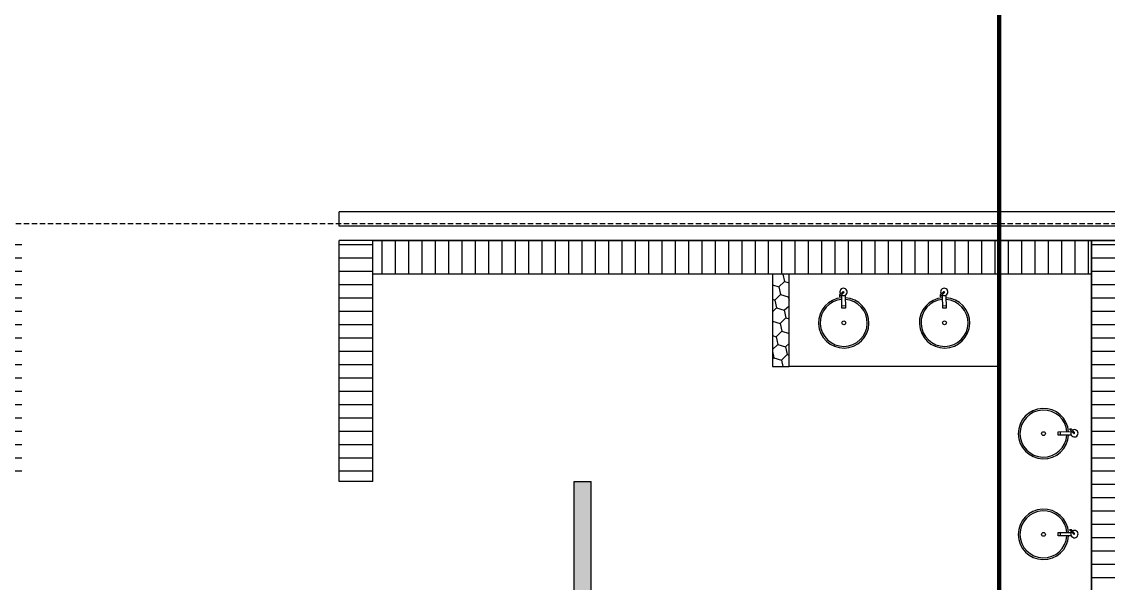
# Model space of a CAD drawing. Header units: millimetres. Extents: x 1478096 to 1808313, y 619971 to 762366.
# Drawn here: x 1551125 to 1557595, y 652527 to 655871 of the extents above; entities that cross this region are included whole.
import ezdxf

# ---------------------------------------------------------------- set-up
doc = ezdxf.new("R2010")
doc.units = ezdxf.units.MM
doc.header["$LTSCALE"] = 10
for name, pattern in [('CENTERX2', [4, 2.5, -0.5, 0.5, -0.5]), ('CONTINOUS', [0]), ('HIDDEN2', [4.7625, 3.175, -1.5875])]:
    doc.linetypes.add(name, pattern=pattern)
for name, color, linetype in [('A-HATCH-MAMPOSTERIA', 104, 'Continuous'), ('COSTAN-CAM-EJES', 251, 'CENTERX2'), ('DC-ARQ-DEFENSA', 164, 'CONTINOUS'), ('DC-ARQ-EQUIP. SANITARIO', 40, 'Continuous'), ('DC-ARQ-MURO LAD. CERÁMICO', 54, 'Continuous'), ('DC-ARQ-PAINEL DURLOCK', 7, 'Continuous')]:
    doc.layers.add(name, color=color, linetype=linetype)
pattern_1 = [(282.965419, (2668807.066, 1385826.64), (56.2208861, -60.36252), [47.625, -95.25]), (42.965419, (2668807.066, 1385826.64), (24.1650327, 78.8699756), [47.625, -95.25]), (342.965419, (2668807.066, 1385826.64), (80.3859188, 18.5074556), [-95.25, 47.625])]
pattern_2 = [(180, (2668807.07, 1385826.64), (-4e-14, -79.375), [])]

# ---------------------------------------------------------------- blocks, each defined once
blk = doc.blocks.new('RE-PLANTABASE(XREF)$0$Bacha de baño 2 pl')
at = {"layer": 'DC-ARQ-EQUIP. SANITARIO'}
for p, q in [((-0.0036, -0.1597), (-0.0243, -0.1758)), ((-0.0243, -0.1883), (0.0039, -0.1612)), ((-0.0243, -0.1758), (-0.0243, -0.1883)), ((-0.0096, -0.256), (-0.0096, -0.1791)), ((0.0107, -0.1791), (0.0107, -0.256)), ((0.0107, -0.2433), (-0.0096, -0.2433)), ((0.0107, -0.256), (-0.0096, -0.256)), ((0.0107, -0.256), (-0.0096, -0.256))]:
    blk.add_line(p, q, dxfattribs=at)
at = {"layer": 'DC-ARQ-EQUIP. SANITARIO', "color": 252}
blk.add_circle((0, -0.3438), 0.0113, dxfattribs=at)
at = {"layer": 'DC-ARQ-EQUIP. SANITARIO'}
for centre, radius, start, end in [((0, -0.3438), 0.15, 93.65459, 85.91977), ((0.0006, -0.1597), 0.0219, 297.52089, 211.24322), ((0.0006, -0.1597), 0.0219, 232.78732, 242.47911), ((0.0006, -0.1597), 0.0219, 242.47911, 297.52089), ((-0.0015, -0.1689), 0.00944, 54.74702, 102.62448), ((0, -0.3438), 0.14, 93.91603, 85.62778)]:
    blk.add_arc(centre, radius, start, end, dxfattribs=at)

msp = doc.modelspace()

# ---------------------------------------------------------------- hatches: boundary and pattern name
at = {"layer": 'A-HATCH-MAMPOSTERIA'}
h = msp.add_hatch(dxfattribs=at)
h.set_pattern_fill('ANSI31', color=256, scale=25, angle=495, style=0)
h.set_pattern_definition(pattern_2)
h.paths.add_polyline_path([(1553015.033, 651898.302), (1553215.041, 651898.302), (1553215.041, 647468.193), (1553015.033, 647468.193)])
h.paths.add_polyline_path([(1551125.043, 651898.32), (1550925.043, 651898.32), (1550925.02, 647468.179), (1551125.02, 647468.179)])
h.paths.add_polyline_path([(1553215.027, 653133.22), (1553015.031, 653133.22), (1553015.028, 654568.148), (1553215.027, 654568.148)])
h.paths.add_polyline_path([(1550925.009, 653133.22), (1551125.009, 653133.22), (1551125.006, 654568.138), (1550925.006, 654568.145)])
h = msp.add_hatch(dxfattribs=at)
h.set_pattern_fill('ANSI31', color=256, scale=25, angle=225, style=0)
h.set_pattern_definition([(270, (2668807.07, 1385826.64), (79.375, -2e-14), [])])
h.paths.add_polyline_path([(1553215.063, 654568.138), (1557495.033, 654568.138), (1557495.033, 654368.138), (1553215.063, 654368.233)])
h = msp.add_hatch(dxfattribs=at)
h.set_pattern_fill('ANSI31', color=256, scale=25, angle=495, style=0)
h.set_pattern_definition(pattern_2)
h.paths.add_polyline_path([(1557695.033, 647468.138), (1557495.033, 647468.138), (1557495.033, 654568.138), (1557695.033, 654568.138)])
h = msp.add_hatch(dxfattribs=at)
h.set_pattern_fill('HONEY', color=256, scale=15, angle=282.965419, style=0)
h.set_pattern_definition(pattern_1)
h.paths.add_polyline_path([(1555694.033, 654368.138), (1555595.033, 654368.138), (1555595.033, 653818.138), (1555694.033, 653818.138)])
h = msp.add_hatch(dxfattribs=at)
h.set_pattern_fill('HONEY', color=256, scale=15, angle=282.965419, style=0)
h.set_pattern_definition(pattern_1)
h.paths.add_polyline_path([(1549625.008, 651798.32), (1550925.018, 651798.319), (1550925.018, 651898.32), (1549725.008, 651898.32), (1549725.005, 653133.22), (1549625.007, 653133.22)])
h.paths.add_polyline_path([(1553215.033, 651798.302), (1554515.035, 651798.302), (1554515.038, 653133.138), (1554415.038, 653133.138), (1554415.035, 651898.302), (1553215.05, 651898.302)])

# ---------------------------------------------------------------- linework, layer by layer
for points in [[(1553215.063, 654568.138), (1557495.033, 654568.138), (1557495.033, 654368.138), (1553215.063, 654368.233)], [(1557695.033, 647468.138), (1557495.033, 647468.138), (1557495.033, 654568.138), (1557695.033, 654568.138)], [(1555694.033, 654368.138), (1555595.033, 654368.138), (1555595.033, 653818.138), (1555694.033, 653818.138)]]:
    msp.add_lwpolyline(points, close=True, dxfattribs=at)
at = {"layer": 'COSTAN-CAM-EJES', "const_width": 25}
msp.add_lwpolyline([(1556945.049, 619983.43), (1556945.049, 762353.176)], dxfattribs=at)
at = {"layer": 'DC-ARQ-DEFENSA'}
for p, q in [((1557695.045, 654738.17), (1553015.048, 654738.181)), ((1553015.048, 654653.181), (1553015.048, 654738.181)), ((1557695.044, 654653.17), (1553015.048, 654653.181))]:
    msp.add_line(p, q, dxfattribs=at)
at = {"layer": 'DC-ARQ-EQUIP. SANITARIO'}
for q in [(1555695.044, 653818.17), (1556945.044, 650618.17)]:
    msp.add_line((1556945.044, 653818.17), q, dxfattribs=at)
at = {"layer": 'DC-ARQ-MURO LAD. CERÁMICO'}
for p, q in [((1553015.051, 653133.17), (1553015.048, 654568.181)), ((1557695.044, 654568.17), (1553015.048, 654568.181)), ((1553215.047, 653133.17), (1553215.074, 654368.17)), ((1557495.044, 654368.17), (1553215.074, 654368.17)), ((1557495.044, 654368.17), (1557495.044, 647468.17)), ((1553215.047, 653133.17), (1553015.047, 653133.17)), ((1554415.046, 651898.17), (1554415.049, 653133.17)), ((1554415.049, 653133.17), (1554515.049, 653133.17)), ((1554515.046, 651798.17), (1554515.049, 653133.17))]:
    msp.add_line(p, q, dxfattribs=at)
msp.add_lwpolyline([(1555695.044, 654368.17), (1555595.044, 654368.17), (1555595.044, 653818.17), (1555695.044, 653818.17)], close=True, dxfattribs=at)
at = {"layer": 'DC-ARQ-PAINEL DURLOCK', "linetype": 'HIDDEN2'}
msp.add_line((1564695.044, 654668.244), (1546545.021, 654668.273), dxfattribs=at)

# ---------------------------------------------------------------- block references
at = {"layer": 'DC-ARQ-EQUIP. SANITARIO'}
for p, xscale, yscale, zscale, rotation in [((1556015.662, 654421.418, 0), 999.9999999999999, 999.9999999999999, 999.9999999999999, 0.7303584834312152), ((1556015.662, 654421.418, 0), 999.9999999999999, 999.9999999999999, 999.9999999999999, 0.7303584834312152), ((1556615.662, 654421.416, 0), 999.9999999999999, 999.9999999999999, 999.9999999999999, 0.7303584834312152), ((1556615.662, 654421.416, 0), 999.9999999999999, 999.9999999999999, 999.9999999999999, 0.7303584834312152), ((1557552.927, 653422.553, 0), 1000, 1000, 1000, 270.7303584834314), ((1557552.925, 652822.553, 0), 1000, 1000, 1000, 270.7303584834314)]:
    msp.add_blockref('RE-PLANTABASE(XREF)$0$Bacha de baño 2 pl', p, dxfattribs=dict(at, xscale=xscale, yscale=yscale, zscale=zscale, rotation=rotation))

doc.saveas('drawing.dxf')
